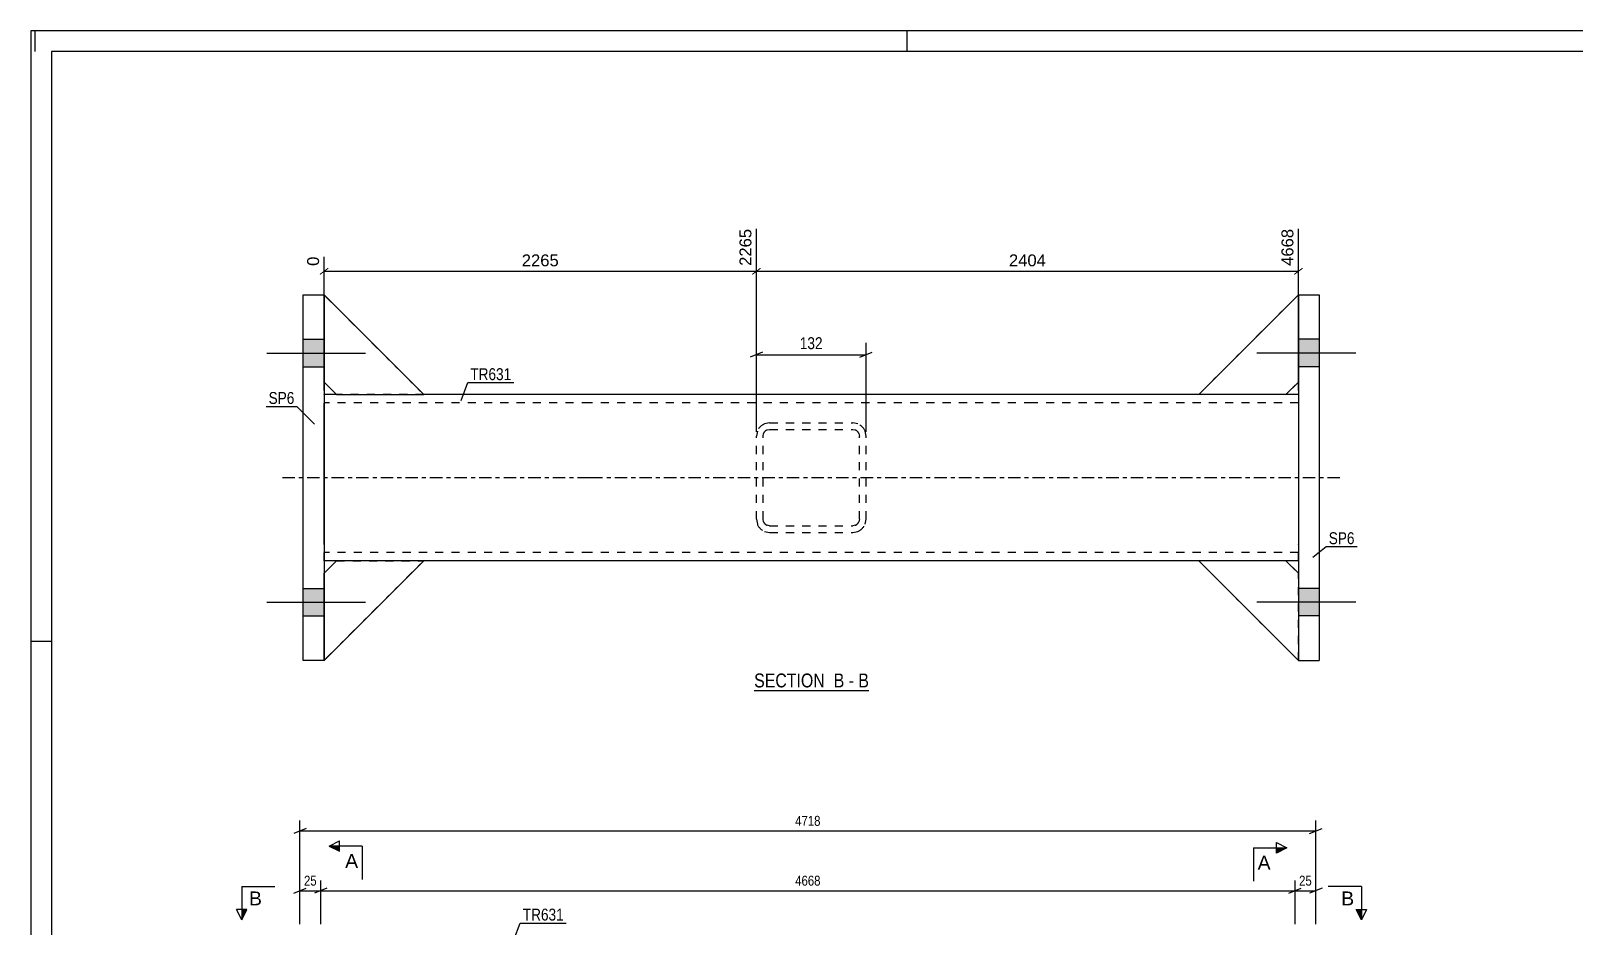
# Model space of a CAD drawing. Header units: millimetres. Extents: x 0 to 841, y 0 to 594.
# Drawn here: x 0 to 371.6, y 378.5 to 594 of the extents above; entities that cross this region are included whole.
import ezdxf

# ---------------------------------------------------------------- set-up
doc = ezdxf.new("R2010")
doc.units = ezdxf.units.MM
doc.linetypes.add('DXK_LINE_DOT2', pattern=[3.9198, 1.9599, -1.9599])
doc.linetypes.add('DXK_LINE_DOT3', pattern=[5.9187, 2.979, -0.9799, 0.9799, -0.9799])
doc.styles.add('Arial', font='ARIAL.TTF', dxfattribs={"height": 0.2})
doc.styles.add('Arial Narrow', font='ARIALN.TTF', dxfattribs={"height": 0.2})

# ---------------------------------------------------------------- blocks, each defined once
blk = doc.blocks.new('Unknown-122566842-1134')
at = {"color": 5, "linetype": 'Continuous'}
for p, q in [((841, 594), (0, 594)), ((0, 594), (0, 0)), ((1, 589), (1, 594)), ((211, 589), (211, 594)), ((836, 589), (5, 589)), ((5, 589), (5, 5)), ((5, 447), (0, 447))]:
    blk.add_line(p, q, dxfattribs=at)
blk = doc.blocks.new('Unknown-122566842-14 - 1249')
at = {"color": 6, "linetype": 'Continuous'}
blk.add_line((174.15, 435.2), (201.8, 435.2), dxfattribs=at)
at = {"color": 0, "linetype": 'Continuous'}
blk.add_wipeout([(192.26, 435.95), (192.26, 439.45), (174.15, 439.45), (174.15, 435.95)], dxfattribs=at)
at = {"color": 7, "linetype": 'Continuous', "style": 'Arial Narrow'}
blk.add_text('SECTION ', height=3.34, dxfattribs=at).set_placement((174.15, 435.95))
at = {"color": 0, "linetype": 'Continuous'}
blk.add_wipeout([(195.87, 435.95), (195.87, 439.45), (193.31, 439.45), (193.31, 435.95)], dxfattribs=at)
blk.add_wipeout([(198.19, 435.95), (198.19, 439.45), (196.92, 439.45), (196.92, 435.95)], dxfattribs=at)
at = {"color": 7, "linetype": 'Continuous', "style": 'Arial Narrow'}
blk.add_text('B', height=3.34, dxfattribs=at).set_placement((193.31, 435.95))
at = {"color": 0, "linetype": 'Continuous'}
blk.add_wipeout([(201.8, 435.95), (201.8, 439.45), (199.24, 439.45), (199.24, 435.95)], dxfattribs=at)
at = {"color": 7, "linetype": 'Continuous', "style": 'Arial Narrow'}
for s, p in [('B', (199.24, 435.95)), ('-', (196.92, 435.95))]:
    blk.add_text(s, height=3.34, dxfattribs=at).set_placement(p)
blk = doc.blocks.new('Part-122566842-1252 - 1249')
at = {"color": 7, "linetype": 'DXK_LINE_DOT2'}
for p, q in [((177.89, 499.65), (176.67, 499.4)), ((177.28, 497.93), (177.89, 498.05)), ((177.89, 499.65), (197.89, 499.65)), ((177.89, 498.05), (197.89, 498.05)), ((199.12, 499.4), (197.89, 499.65)), ((197.89, 498.05), (198.51, 497.93)), ((174.94, 497.67), (174.69, 496.45)), ((174.69, 476.45), (174.69, 496.45)), ((176.29, 496.45), (176.42, 497.06)), ((176.29, 476.45), (176.29, 496.45)), ((199.37, 497.06), (199.49, 496.45)), ((199.49, 476.45), (199.49, 496.45)), ((201.09, 496.45), (200.85, 497.67)), ((201.09, 476.45), (201.09, 496.45)), ((174.69, 476.45), (174.94, 475.22)), ((176.42, 475.84), (176.29, 476.45)), ((199.49, 476.45), (199.37, 475.84)), ((200.85, 475.22), (201.09, 476.45)), ((176.67, 473.49), (177.89, 473.25)), ((177.89, 474.85), (177.28, 474.97)), ((177.89, 474.85), (197.89, 474.85)), ((177.89, 473.25), (197.89, 473.25)), ((198.51, 474.97), (197.89, 474.85)), ((197.89, 473.25), (199.12, 473.49))]:
    blk.add_line(p, q, dxfattribs=at)
for centre, radius, start, end in [((177.89, 496.45), 3.2, 112.5, 157.5), ((197.89, 496.45), 3.2, 22.5, 67.5), ((177.89, 496.45), 1.6, 112.5, 157.5), ((197.89, 496.45), 1.6, 22.5, 67.5), ((177.89, 476.45), 1.6, 202.5, 247.5), ((197.89, 476.45), 1.6, 292.5, 337.5), ((177.89, 476.45), 3.2, 202.5, 247.5), ((197.89, 476.45), 3.2, 292.5, 337.5)]:
    blk.add_arc(centre, radius, start, end, dxfattribs=at)
blk = doc.blocks.new('Part-122566842-1294 - 1249')
at = {"color": 7, "linetype": 'DXK_LINE_DOT2'}
for p, q in [((302.19, 466.45), (281.19, 466.45)), ((281.19, 466.45), (305.19, 442.45)), ((305.19, 463.45), (302.19, 466.45)), ((305.19, 442.45), (305.19, 463.45))]:
    blk.add_line(p, q, dxfattribs=at)
blk = doc.blocks.new('Part-122566842-1253 - 1249')
at = {"color": 2, "linetype": 'Continuous'}
for p, q in [((305.19, 530.45), (305.19, 442.45)), ((305.19, 530.45), (310.19, 530.45)), ((310.19, 530.45), (310.19, 442.45)), ((305.19, 442.45), (310.19, 442.45))]:
    blk.add_line(p, q, dxfattribs=at)
blk = doc.blocks.new('Bolt-122566842-1320 - 1249')
at = {"linetype": 'Continuous'}
for points in [[(305.19, 519.75), (305.19, 513.15), (310.19, 513.15), (310.19, 519.75)], [(305.19, 519.75), (305.19, 513.15), (310.19, 513.15), (310.19, 519.75)], [(305.19, 459.75), (305.19, 453.15), (310.19, 453.15), (310.19, 459.75)], [(305.19, 459.75), (305.19, 453.15), (310.19, 453.15), (310.19, 459.75)]]:
    blk.add_hatch(color=1, dxfattribs=at).paths.add_polyline_path(points)
at = {"color": 1, "linetype": 'Continuous'}
for p, q in [((310.19, 519.75), (305.19, 519.75)), ((310.19, 519.75), (305.19, 519.75)), ((318.99, 516.45), (295.19, 516.45)), ((318.99, 516.45), (295.19, 516.45)), ((310.19, 513.15), (305.19, 513.15)), ((310.19, 513.15), (305.19, 513.15)), ((310.19, 459.75), (305.19, 459.75)), ((310.19, 459.75), (305.19, 459.75)), ((318.99, 456.45), (295.19, 456.45)), ((318.99, 456.45), (295.19, 456.45)), ((310.19, 453.15), (305.19, 453.15)), ((310.19, 453.15), (305.19, 453.15))]:
    blk.add_line(p, q, dxfattribs=at)
blk = doc.blocks.new('Part-122566842-1271 - 1249')
at = {"color": 2, "linetype": 'Continuous'}
for p, q in [((65.59, 530.45), (70.59, 530.45)), ((65.59, 442.45), (65.59, 530.45)), ((70.59, 530.45), (70.59, 442.45)), ((70.59, 442.45), (65.59, 442.45))]:
    blk.add_line(p, q, dxfattribs=at)
blk = doc.blocks.new('Part-122566842-1292 - 1249')
at = {"color": 7, "linetype": 'DXK_LINE_DOT2'}
for p, q in [((302.19, 466.45), (281.19, 466.45)), ((281.19, 466.45), (305.19, 442.45)), ((305.19, 463.45), (302.19, 466.45)), ((305.19, 442.45), (305.19, 463.45))]:
    blk.add_line(p, q, dxfattribs=at)
blk = doc.blocks.new('Part-122566842-1293 - 1249')
at = {"color": 2, "linetype": 'Continuous'}
for p, q in [((302.19, 466.45), (281.19, 466.45)), ((281.19, 466.45), (305.19, 442.45)), ((305.19, 463.45), (302.19, 466.45))]:
    blk.add_line(p, q, dxfattribs=at)
at = {"color": 7, "linetype": 'DXK_LINE_DOT2'}
for p, q in [((305.19, 463.45), (305.19, 463.45)), ((305.19, 463.45), (305.19, 463.45)), ((305.19, 442.45), (305.19, 463.45)), ((305.19, 442.45), (305.19, 442.45)), ((305.19, 442.45), (305.19, 442.45))]:
    blk.add_line(p, q, dxfattribs=at)
blk = doc.blocks.new('Part-122566842-1295 - 1249')
at = {"color": 7, "linetype": 'DXK_LINE_DOT2'}
for p, q in [((281.19, 506.45), (305.19, 530.45)), ((305.19, 530.45), (305.19, 509.45)), ((305.19, 509.45), (302.19, 506.45)), ((302.19, 506.45), (281.19, 506.45))]:
    blk.add_line(p, q, dxfattribs=at)
blk = doc.blocks.new('Part-122566842-1296 - 1249')
at = {"color": 2, "linetype": 'Continuous'}
for p, q in [((281.19, 506.45), (305.19, 530.45)), ((305.19, 509.45), (302.19, 506.45)), ((302.19, 506.45), (281.19, 506.45))]:
    blk.add_line(p, q, dxfattribs=at)
at = {"color": 7, "linetype": 'DXK_LINE_DOT2'}
for p, q in [((305.19, 530.45), (305.19, 530.45)), ((305.19, 530.45), (305.19, 509.45)), ((305.19, 530.45), (305.19, 530.45)), ((305.19, 509.45), (305.19, 509.45)), ((305.19, 509.45), (305.19, 509.45))]:
    blk.add_line(p, q, dxfattribs=at)
blk = doc.blocks.new('Part-122566842-1297 - 1249')
at = {"color": 7, "linetype": 'DXK_LINE_DOT2'}
for p, q in [((281.19, 506.45), (305.19, 530.45)), ((305.19, 530.45), (305.19, 509.45)), ((305.19, 509.45), (302.19, 506.45)), ((302.19, 506.45), (281.19, 506.45))]:
    blk.add_line(p, q, dxfattribs=at)
blk = doc.blocks.new('Part-122566842-1298 - 1249')
at = {"color": 7, "linetype": 'DXK_LINE_DOT2'}
for p, q in [((70.59, 463.45), (73.59, 466.45)), ((94.59, 466.45), (70.59, 442.45)), ((73.59, 466.45), (94.59, 466.45)), ((70.59, 442.45), (70.59, 463.45))]:
    blk.add_line(p, q, dxfattribs=at)
blk = doc.blocks.new('Part-122566842-1299 - 1249')
at = {"color": 2, "linetype": 'Continuous'}
for p, q in [((70.59, 463.45), (73.59, 466.45)), ((94.59, 466.45), (70.59, 442.45)), ((94.59, 466.45), (73.59, 466.45)), ((70.59, 442.45), (70.59, 463.45))]:
    blk.add_line(p, q, dxfattribs=at)
blk = doc.blocks.new('Part-122566842-1300 - 1249')
at = {"color": 7, "linetype": 'DXK_LINE_DOT2'}
for p, q in [((70.59, 463.45), (73.59, 466.45)), ((94.59, 466.45), (70.59, 442.45)), ((73.59, 466.45), (94.59, 466.45)), ((70.59, 442.45), (70.59, 463.45))]:
    blk.add_line(p, q, dxfattribs=at)
blk = doc.blocks.new('Part-122566842-1301 - 1249')
at = {"color": 7, "linetype": 'DXK_LINE_DOT2'}
for p, q in [((94.59, 506.45), (70.59, 530.45)), ((70.59, 530.45), (70.59, 509.45)), ((70.59, 509.45), (73.59, 506.45)), ((73.59, 506.45), (94.59, 506.45))]:
    blk.add_line(p, q, dxfattribs=at)
blk = doc.blocks.new('Part-122566842-1302 - 1249')
at = {"color": 2, "linetype": 'Continuous'}
for p, q in [((94.59, 506.45), (70.59, 530.45)), ((70.59, 530.45), (70.59, 509.45)), ((70.59, 509.45), (73.59, 506.45)), ((73.59, 506.45), (94.59, 506.45))]:
    blk.add_line(p, q, dxfattribs=at)
blk = doc.blocks.new('Part-122566842-1303 - 1249')
at = {"color": 7, "linetype": 'DXK_LINE_DOT2'}
for p, q in [((94.59, 506.45), (70.59, 530.45)), ((70.59, 530.45), (70.59, 509.45)), ((70.59, 509.45), (73.59, 506.45)), ((73.59, 506.45), (94.59, 506.45))]:
    blk.add_line(p, q, dxfattribs=at)
blk = doc.blocks.new('Part-122566842-1318 - 1249')
at = {"color": 2, "linetype": 'Continuous'}
for p, q in [((73.6, 506.45), (70.59, 506.45)), ((134.59, 506.45), (94.6, 506.45)), ((241.09, 506.45), (134.69, 506.45)), ((281.19, 506.45), (241.19, 506.45)), ((305.19, 506.45), (302.19, 506.45)), ((70.59, 470.45), (70.59, 502.45)), ((305.19, 502.45), (305.19, 470.45)), ((73.59, 466.45), (70.59, 466.45)), ((134.59, 466.45), (94.59, 466.45)), ((241.09, 466.45), (134.69, 466.45)), ((281.2, 466.45), (241.19, 466.45)), ((305.19, 466.45), (302.2, 466.45))]:
    blk.add_line(p, q, dxfattribs=at)
at = {"color": 7, "linetype": 'DXK_LINE_DOT2'}
for p, q in [((70.59, 502.45), (70.59, 506.45)), ((70.59, 506.45), (70.59, 505.28)), ((94.6, 506.45), (73.6, 506.45)), ((302.19, 506.45), (281.19, 506.45)), ((305.19, 506.45), (305.19, 502.45)), ((305.19, 506.45), (305.19, 505.28)), ((134.59, 504.45), (70.59, 504.45)), ((241.09, 504.45), (134.69, 504.45)), ((305.19, 504.45), (241.19, 504.45)), ((70.59, 466.45), (70.59, 470.45)), ((134.59, 468.45), (70.59, 468.45)), ((241.09, 468.45), (134.69, 468.45)), ((305.19, 468.45), (241.19, 468.45)), ((305.19, 466.45), (305.19, 470.45)), ((94.59, 466.45), (73.59, 466.45)), ((302.2, 466.45), (281.2, 466.45))]:
    blk.add_line(p, q, dxfattribs=at)
at = {"color": 7, "linetype": 'DXK_LINE_DOT3'}
for p, q in [((60.59, 486.45), (134.59, 486.45)), ((134.69, 486.45), (241.09, 486.45)), ((241.19, 486.45), (315.19, 486.45))]:
    blk.add_line(p, q, dxfattribs=at)
blk = doc.blocks.new('Bolt-122566842-1323 - 1249')
at = {"linetype": 'Continuous'}
for points in [[(70.59, 513.15), (70.59, 519.75), (65.59, 519.75), (65.59, 513.15)], [(70.59, 513.15), (70.59, 519.75), (65.59, 519.75), (65.59, 513.15)], [(70.59, 453.15), (70.59, 459.75), (65.59, 459.75), (65.59, 453.15)], [(70.59, 453.15), (70.59, 459.75), (65.59, 459.75), (65.59, 453.15)]]:
    blk.add_hatch(color=1, dxfattribs=at).paths.add_polyline_path(points)
at = {"color": 1, "linetype": 'Continuous'}
for p, q in [((65.59, 519.75), (70.59, 519.75)), ((65.59, 519.75), (70.59, 519.75)), ((56.79, 516.45), (80.59, 516.45)), ((56.79, 516.45), (80.59, 516.45)), ((65.59, 513.15), (70.59, 513.15)), ((65.59, 513.15), (70.59, 513.15)), ((65.59, 459.75), (70.59, 459.75)), ((65.59, 459.75), (70.59, 459.75)), ((56.79, 456.45), (80.59, 456.45)), ((56.79, 456.45), (80.59, 456.45)), ((65.59, 453.15), (70.59, 453.15)), ((65.59, 453.15), (70.59, 453.15))]:
    blk.add_line(p, q, dxfattribs=at)
blk = doc.blocks.new('StraightDimension-122566842-4618 - 2769')
at = {"color": 7, "linetype": 'Continuous'}
for p, q in [((66.29, 401.98), (63.29, 400.78)), ((64.79, 378.98), (64.79, 403.88)), ((64.79, 401.38), (309.39, 401.38)), ((307.89, 400.78), (310.89, 401.98)), ((309.39, 378.98), (309.39, 403.88))]:
    blk.add_line(p, q, dxfattribs=at)
at = {"color": 0}
blk.add_wipeout([(190.64, 402.13), (190.64, 405.63), (183.54, 405.63), (183.54, 402.13)], dxfattribs=at)
at = {"color": 3, "style": 'Arial Narrow'}
blk.add_text('4718', height=2.386, dxfattribs=at).set_placement((184.04, 402.63))
blk = doc.blocks.new('StraightDimension-122566842-4631 - 2769')
at = {"color": 7, "linetype": 'Continuous'}
for p, q in [((302.89, 386.38), (305.89, 387.58)), ((304.39, 378.98), (304.39, 389.48)), ((304.39, 386.98), (309.39, 386.98)), ((310.89, 387.58), (307.89, 386.38)), ((309.39, 378.98), (309.39, 389.48))]:
    blk.add_line(p, q, dxfattribs=at)
at = {"color": 0}
blk.add_wipeout([(308.91, 387.73), (308.91, 391.23), (304.87, 391.23), (304.87, 387.73)], dxfattribs=at)
at = {"color": 3, "style": 'Arial Narrow'}
blk.add_text('25', height=2.386, dxfattribs=at).set_placement((305.37, 388.23))
blk = doc.blocks.new('StraightDimension-122566842-4632 - 2769')
at = {"color": 7, "linetype": 'Continuous'}
for p, q in [((71.29, 387.58), (68.29, 386.38)), ((69.79, 378.98), (69.79, 389.48)), ((69.79, 386.98), (304.39, 386.98)), ((302.89, 386.38), (305.89, 387.58)), ((304.39, 378.98), (304.39, 389.48))]:
    blk.add_line(p, q, dxfattribs=at)
at = {"color": 0}
blk.add_wipeout([(190.64, 387.73), (190.64, 391.23), (183.54, 391.23), (183.54, 387.73)], dxfattribs=at)
at = {"color": 3, "style": 'Arial Narrow'}
blk.add_text('4668', height=2.386, dxfattribs=at).set_placement((184.04, 388.23))
blk = doc.blocks.new('StraightDimension-122566842-4633 - 2769')
at = {"color": 7, "linetype": 'Continuous'}
for p, q in [((63.29, 386.38), (66.29, 387.58)), ((64.79, 378.98), (64.79, 389.48)), ((64.79, 386.98), (69.79, 386.98)), ((71.29, 387.58), (68.29, 386.38)), ((69.79, 378.98), (69.79, 389.48))]:
    blk.add_line(p, q, dxfattribs=at)
at = {"color": 0}
blk.add_wipeout([(69.31, 387.73), (69.31, 391.23), (65.27, 391.23), (65.27, 387.73)], dxfattribs=at)
at = {"color": 3, "style": 'Arial Narrow'}
blk.add_text('25', height=2.386, dxfattribs=at).set_placement((65.77, 388.23))
blk = doc.blocks.new('StraightDimension-122566842-5577 - 1249')
at = {"linetype": 'Continuous'}
for points in [[(173.79, 535.29), (173.59, 535.44), (175.59, 536.94), (175.79, 536.79)], [(306.09, 536.94), (306.29, 536.79), (304.29, 535.29), (304.09, 535.44)]]:
    blk.add_hatch(color=7, dxfattribs=at).paths.add_polyline_path(points)
at = {"color": 7, "linetype": 'Continuous'}
for p, q in [((174.69, 497.45), (174.69, 546.31)), ((305.19, 507.45), (305.19, 546.31)), ((174.69, 536.12), (305.19, 536.12))]:
    blk.add_line(p, q, dxfattribs=at)
at = {"color": 0, "linetype": 'Continuous'}
blk.add_wipeout([(304.59, 546.91), (300.39, 546.91), (300.39, 536.82), (304.59, 536.82)], dxfattribs=at)
at = {"color": 0}
blk.add_wipeout([(244.99, 536.72), (244.99, 540.92), (234.9, 540.92), (234.9, 536.72)], dxfattribs=at)
at = {"color": 3, "linetype": 'Continuous', "style": 'Arial'}
blk.add_text('4668', height=2.865, rotation=90.0002, dxfattribs=at).set_placement((303.99, 537.42))
at = {"color": 3, "style": 'Arial'}
blk.add_text('2404', height=2.865, dxfattribs=at).set_placement((235.5, 537.32))
blk = doc.blocks.new('StraightDimension-122566842-5578 - 1249')
at = {"linetype": 'Continuous'}
for points in [[(69.69, 535.29), (69.49, 535.44), (71.49, 536.94), (71.69, 536.79)], [(175.59, 536.94), (175.79, 536.79), (173.79, 535.29), (173.59, 535.44)]]:
    blk.add_hatch(color=7, dxfattribs=at).paths.add_polyline_path(points)
at = {"color": 7, "linetype": 'Continuous'}
for p, q in [((174.69, 497.45), (174.69, 546.31)), ((70.59, 507.45), (70.59, 539.64)), ((70.59, 536.12), (174.69, 536.12))]:
    blk.add_line(p, q, dxfattribs=at)
at = {"color": 0, "linetype": 'Continuous'}
for points in [[(174.09, 546.91), (169.89, 546.91), (169.89, 536.82), (174.09, 536.82)], [(69.99, 540.24), (65.79, 540.24), (65.79, 536.82), (69.99, 536.82)]]:
    blk.add_wipeout(points, dxfattribs=at)
at = {"color": 0}
blk.add_wipeout([(127.69, 536.72), (127.69, 540.92), (117.6, 540.92), (117.6, 536.72)], dxfattribs=at)
at = {"color": 3, "linetype": 'Continuous', "style": 'Arial'}
for s, height, p in [('2265', 2.865, (173.49, 537.42)), ('0', 2.87, (69.39, 537.42))]:
    blk.add_text(s, height=height, rotation=90.0002, dxfattribs=at).set_placement(p)
at = {"color": 3, "style": 'Arial'}
blk.add_text('2265', height=2.865, dxfattribs=at).set_placement((118.2, 537.32))
blk = doc.blocks.new('StraightDimension-122566842-5642 - 1249')
at = {"color": 7, "linetype": 'Continuous'}
for p, q in [((176.19, 516.63), (173.19, 515.43)), ((174.69, 497.45), (174.69, 518.88)), ((199.59, 515.43), (202.59, 516.63)), ((201.09, 497.45), (201.09, 518.88)), ((174.69, 516.03), (201.09, 516.03))]:
    blk.add_line(p, q, dxfattribs=at)
at = {"color": 0}
blk.add_wipeout([(191.24, 516.78), (191.24, 520.98), (184.55, 520.98), (184.55, 516.78)], dxfattribs=at)
at = {"color": 3, "style": 'Arial Narrow'}
blk.add_text('132', height=2.863, dxfattribs=at).set_placement((185.15, 517.38))
blk = doc.blocks.new('Mark-122566842-2776 - 2769')
at = {"color": 0}
blk.add_wipeout([(128.32, 379.82), (128.32, 382.82), (118.45, 382.82), (118.45, 379.82)], dxfattribs=at)
blk.add_wipeout([(128.32, 379.82), (128.32, 382.82), (118.45, 382.82), (118.45, 379.82)], dxfattribs=at)
at = {"color": 30, "linetype": 'Continuous'}
for p, q in [((116.29, 375.2), (117.85, 379.22)), ((117.85, 379.22), (128.92, 379.22))]:
    blk.add_line(p, q, dxfattribs=at)
at = {"color": 3, "style": 'Arial Narrow'}
blk.add_text('TR631', height=2.863, dxfattribs=at).set_placement((118.45, 379.82))
blk = doc.blocks.new('SectionMark-122566842-3154 - 2769')
at = {"color": 0, "linetype": 'Continuous'}
for points in [[(298.5, 392.08), (298.5, 395.58), (295.39, 395.58), (295.39, 392.08)], [(298.5, 120.94), (298.5, 124.44), (295.39, 124.44), (295.39, 120.94)]]:
    blk.add_wipeout(points, dxfattribs=at)
at = {"linetype": 'Continuous'}
for points in [[(299.89, 396.08), (299.89, 397.33), (302.39, 397.33)], [(299.89, 119.19), (299.89, 120.44), (302.39, 119.19)]]:
    blk.add_hatch(color=6, dxfattribs=at).paths.add_polyline_path(points)
at = {"color": 6, "linetype": 'Continuous'}
for p, q in [((299.89, 396.08), (299.89, 398.58)), ((299.89, 398.58), (302.39, 397.33)), ((294.39, 397.33), (294.39, 389.33)), ((294.39, 397.33), (302.39, 397.33)), ((302.39, 397.33), (299.89, 396.08)), ((294.39, 119.19), (294.39, 127.19)), ((294.39, 119.19), (302.39, 119.19)), ((302.39, 119.19), (299.89, 120.44)), ((299.89, 120.44), (299.89, 117.94)), ((302.39, 119.19), (299.89, 117.94))]:
    blk.add_line(p, q, dxfattribs=at)
at = {"color": 3, "linetype": 'Continuous', "style": 'Arial'}
for p in [(295.39, 392.08), (295.39, 120.94)]:
    blk.add_text('A', height=3.34, dxfattribs=at).set_placement(p)
blk = doc.blocks.new('SectionMark-122566842-3152 - 2769')
at = {"color": 0, "linetype": 'Continuous'}
for points in [[(78.79, 392.49), (78.79, 395.99), (75.68, 395.99), (75.68, 392.49)], [(78.79, 124.21), (78.79, 127.71), (75.68, 127.71), (75.68, 124.21)]]:
    blk.add_wipeout(points, dxfattribs=at)
at = {"linetype": 'Continuous'}
for points in [[(74.29, 397.74), (74.29, 396.49), (71.79, 397.74)], [(74.29, 123.71), (74.29, 122.46), (71.79, 122.46)]]:
    blk.add_hatch(color=6, dxfattribs=at).paths.add_polyline_path(points)
at = {"color": 6, "linetype": 'Continuous'}
for p, q in [((71.79, 397.74), (74.29, 398.99)), ((79.79, 397.74), (71.79, 397.74)), ((71.79, 397.74), (74.29, 396.49)), ((74.29, 396.49), (74.29, 398.99)), ((79.79, 397.74), (79.79, 389.74)), ((79.79, 122.46), (79.79, 130.46)), ((71.79, 122.46), (74.29, 123.71)), ((74.29, 123.71), (74.29, 121.21)), ((79.79, 122.46), (71.79, 122.46)), ((74.29, 121.21), (71.79, 122.46))]:
    blk.add_line(p, q, dxfattribs=at)
at = {"color": 3, "linetype": 'Continuous', "style": 'Arial'}
for p in [(75.68, 392.49), (75.68, 124.21)]:
    blk.add_text('A', height=3.34, dxfattribs=at).set_placement(p)
blk = doc.blocks.new('SectionMark-122566842-3156 - 2769')
at = {"color": 0, "linetype": 'Continuous'}
for points in [[(55.64, 383.48), (55.64, 386.98), (52.53, 386.98), (52.53, 383.48)], [(318.62, 383.48), (318.62, 386.98), (315.51, 386.98), (315.51, 383.48)]]:
    blk.add_wipeout(points, dxfattribs=at)
at = {"linetype": 'Continuous'}
for points in [[(50.78, 382.48), (52.03, 382.48), (50.78, 379.98)], [(319.12, 382.48), (320.37, 382.48), (320.37, 379.98)]]:
    blk.add_hatch(color=6, dxfattribs=at).paths.add_polyline_path(points)
at = {"color": 6, "linetype": 'Continuous'}
for p, q in [((50.78, 387.98), (58.78, 387.98)), ((50.78, 387.98), (50.78, 379.98)), ((320.37, 387.98), (312.37, 387.98)), ((320.37, 387.98), (320.37, 379.98)), ((50.78, 379.98), (49.53, 382.48)), ((52.03, 382.48), (49.53, 382.48)), ((50.78, 379.98), (52.03, 382.48)), ((319.12, 382.48), (321.62, 382.48)), ((320.37, 379.98), (319.12, 382.48)), ((321.62, 382.48), (320.37, 379.98))]:
    blk.add_line(p, q, dxfattribs=at)
at = {"color": 3, "linetype": 'Continuous', "style": 'Arial'}
for p in [(52.53, 383.48), (315.51, 383.48)]:
    blk.add_text('B', height=3.34, dxfattribs=at).set_placement(p)
blk = doc.blocks.new('Mark-122566842-1266 - 1249')
at = {"color": 0}
blk.add_wipeout([(63.46, 504.19), (63.46, 507.19), (57.24, 507.19), (57.24, 504.19)], dxfattribs=at)
blk.add_wipeout([(63.46, 504.19), (63.46, 507.19), (57.24, 507.19), (57.24, 504.19)], dxfattribs=at)
at = {"color": 30, "linetype": 'Continuous'}
for p in [(56.64, 503.59), (68.3, 499.35)]:
    blk.add_line(p, (64.06, 503.59), dxfattribs=at)
at = {"color": 3, "style": 'Arial Narrow'}
blk.add_text('SP6', height=2.863, dxfattribs=at).set_placement((57.24, 504.19))
blk = doc.blocks.new('Mark-122566842-1314 - 1249')
at = {"color": 0}
blk.add_wipeout([(115.67, 509.92), (115.67, 512.92), (105.81, 512.92), (105.81, 509.92)], dxfattribs=at)
blk.add_wipeout([(115.67, 509.92), (115.67, 512.92), (105.81, 512.92), (105.81, 509.92)], dxfattribs=at)
at = {"color": 30, "linetype": 'Continuous'}
for p, q in [((103.62, 504.99), (105.21, 509.32)), ((105.21, 509.32), (116.27, 509.32))]:
    blk.add_line(p, q, dxfattribs=at)
at = {"color": 3, "style": 'Arial Narrow'}
blk.add_text('TR631', height=2.863, dxfattribs=at).set_placement((105.81, 509.92))
blk = doc.blocks.new('Mark-122566842-5569 - 1249')
at = {"color": 0}
blk.add_wipeout([(318.71, 470.43), (318.71, 473.43), (312.5, 473.43), (312.5, 470.43)], dxfattribs=at)
blk.add_wipeout([(318.71, 470.43), (318.71, 473.43), (312.5, 473.43), (312.5, 470.43)], dxfattribs=at)
at = {"color": 30, "linetype": 'Continuous'}
for p, q in [((308.7, 467.33), (311.9, 469.83)), ((311.9, 469.83), (319.31, 469.83))]:
    blk.add_line(p, q, dxfattribs=at)
at = {"color": 3, "style": 'Arial Narrow'}
blk.add_text('SP6', height=2.863, dxfattribs=at).set_placement((312.5, 470.43))

msp = doc.modelspace()

# ---------------------------------------------------------------- block references
for name in ['Unknown-122566842-1134', 'Part-122566842-1271 - 1249', 'Part-122566842-1301 - 1249', 'Part-122566842-1302 - 1249', 'Part-122566842-1303 - 1249', 'Part-122566842-1295 - 1249', 'Part-122566842-1296 - 1249', 'Part-122566842-1297 - 1249', 'Part-122566842-1253 - 1249', 'Bolt-122566842-1323 - 1249', 'Bolt-122566842-1320 - 1249', 'Part-122566842-1318 - 1249', 'Part-122566842-1252 - 1249', 'Part-122566842-1298 - 1249', 'Part-122566842-1299 - 1249', 'Part-122566842-1300 - 1249', 'Part-122566842-1294 - 1249', 'Part-122566842-1292 - 1249', 'Part-122566842-1293 - 1249']:
    msp.add_blockref(name, (0, 0))

# ---------------------------------------------------------------- next in the draw order: block references
for name in ['StraightDimension-122566842-5577 - 1249', 'Mark-122566842-5569 - 1249', 'Unknown-122566842-14 - 1249', 'StraightDimension-122566842-4618 - 2769']:
    msp.add_blockref(name, (0, 0))

# ---------------------------------------------------------------- next in the draw order: block references
for name in ['StraightDimension-122566842-5578 - 1249', 'StraightDimension-122566842-4631 - 2769']:
    msp.add_blockref(name, (0, 0))

# ---------------------------------------------------------------- next in the draw order: block references
for name in ['StraightDimension-122566842-5642 - 1249', 'Mark-122566842-1314 - 1249', 'Mark-122566842-1266 - 1249', 'StraightDimension-122566842-4632 - 2769']:
    msp.add_blockref(name, (0, 0))

# ---------------------------------------------------------------- next in the draw order: block references
for name in ['SectionMark-122566842-3154 - 2769', 'StraightDimension-122566842-4633 - 2769', 'Mark-122566842-2776 - 2769']:
    msp.add_blockref(name, (0, 0))

# ---------------------------------------------------------------- next in the draw order: block references
msp.add_blockref('SectionMark-122566842-3152 - 2769', (0, 0))

# ---------------------------------------------------------------- next in the draw order: block references
msp.add_blockref('SectionMark-122566842-3156 - 2769', (0, 0))

doc.saveas('drawing.dxf')
